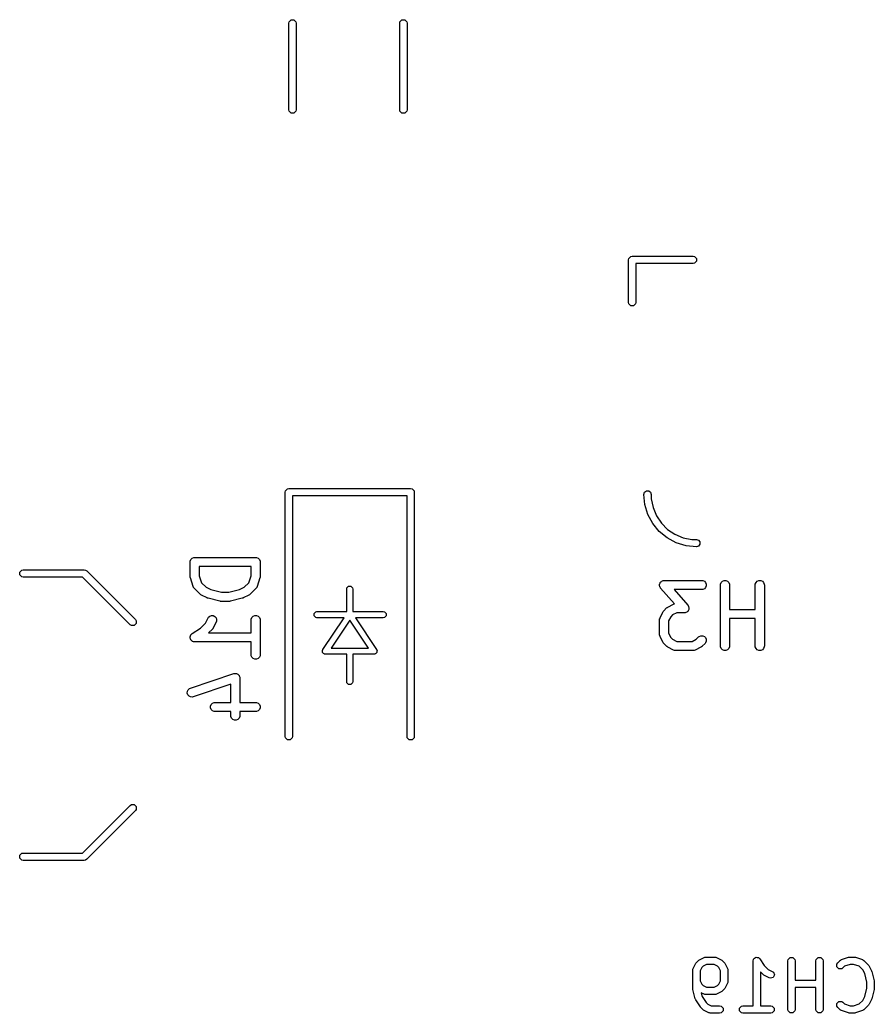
# Model space of a CAD drawing. Extents: x 104 to 228, y -134 to -58.
# Drawn here: x 149.97 to 164, y -114.54 to -98.23 of the extents above; entities that cross this region are included whole.
import ezdxf

# ---------------------------------------------------------------- set-up
doc = ezdxf.new("R2010")
doc.units = 0
doc.layers.add('BLACK', color=7, linetype='CONTINUOUS')

msp = doc.modelspace()

# ---------------------------------------------------------------- linework, layer by layer
at = {"layer": 'BLACK', "linetype": 'CONTINUOUS'}
for p, q in [((154.39, -98.288748), (154.394567, -98.265787)), ((154.39, -99.711252), (154.39, -98.288748)), ((154.394567, -98.265787), (154.427039, -98.233315)), ((154.427039, -98.233315), (154.472961, -98.233315)), ((154.472961, -98.233315), (154.505433, -98.265787)), ((154.505433, -98.265787), (154.51, -98.288748)), ((154.51, -98.288748), (154.51, -99.711252)), ((156.21, -98.288748), (156.214567, -98.265787)), ((156.21, -99.711252), (156.21, -98.288748)), ((156.214567, -98.265787), (156.247039, -98.233315)), ((156.247039, -98.233315), (156.292961, -98.233315)), ((156.292961, -98.233315), (156.325433, -98.265787)), ((156.325433, -98.265787), (156.33, -98.288748)), ((156.33, -98.288748), (156.33, -99.711252)), ((154.394567, -99.734213), (154.39, -99.711252)), ((154.427039, -99.766685), (154.394567, -99.734213)), ((154.472961, -99.766685), (154.427039, -99.766685)), ((154.505433, -99.734213), (154.472961, -99.766685)), ((154.51, -99.711252), (154.505433, -99.734213)), ((156.214567, -99.734213), (156.21, -99.711252)), ((156.247039, -99.766685), (156.214567, -99.734213)), ((156.292961, -99.766685), (156.247039, -99.766685)), ((156.325433, -99.734213), (156.292961, -99.766685)), ((156.33, -99.711252), (156.325433, -99.734213)), ((159.966, -102.175), (159.970567, -102.152039)), ((159.966, -102.875), (159.966, -102.175)), ((159.970567, -102.152039), (160.003039, -102.119567)), ((160.003039, -102.119567), (160.026, -102.115)), ((160.026, -102.115), (161.026, -102.115)), ((161.026, -102.235), (160.086, -102.235)), ((160.086, -102.235), (160.086, -102.875)), ((161.026, -102.115), (161.048961, -102.119567)), ((161.048961, -102.230433), (161.026, -102.235)), ((161.048961, -102.119567), (161.081433, -102.152039)), ((161.081433, -102.197961), (161.048961, -102.230433)), ((161.081433, -102.152039), (161.081433, -102.197961)), ((159.970567, -102.897961), (159.966, -102.875)), ((160.003039, -102.930433), (159.970567, -102.897961)), ((160.081433, -102.897961), (160.048961, -102.930433)), ((160.086, -102.875), (160.081433, -102.897961)), ((160.048961, -102.930433), (160.003039, -102.930433)), ((154.33, -105.99), (154.334567, -105.967039)), ((154.33, -110), (154.33, -105.99)), ((154.334567, -105.967039), (154.367039, -105.934567)), ((154.367039, -105.934567), (154.39, -105.93)), ((154.39, -105.93), (156.39, -105.93)), ((156.39, -105.93), (156.412961, -105.934567)), ((156.412961, -105.934567), (156.445433, -105.967039)), ((156.445433, -105.967039), (156.45, -105.99)), ((156.45, -105.99), (156.45, -110)), ((160.22, -106.025), (160.231459, -105.989733)), ((160.231459, -105.989733), (160.261459, -105.967937)), ((160.261459, -105.967937), (160.298541, -105.967937)), ((160.298541, -105.967937), (160.328541, -105.989733)), ((160.328541, -105.989733), (160.34, -106.025)), ((156.33, -106.05), (154.45, -106.05)), ((154.45, -106.05), (154.45, -110)), ((156.33, -110), (156.33, -106.05)), ((160.236525, -106.192778), (160.22, -106.025)), ((160.34, -106.025), (160.34, -106.097884)), ((160.34, -106.097884), (160.368437, -106.24085)), ((160.285464, -106.354108), (160.236525, -106.192778)), ((160.368437, -106.24085), (160.42422, -106.375522)), ((160.364936, -106.50279), (160.285464, -106.354108)), ((160.471888, -106.633112), (160.364936, -106.50279)), ((160.42422, -106.375522), (160.505204, -106.496723)), ((160.505204, -106.496723), (160.608277, -106.599796)), ((160.60221, -106.740064), (160.471888, -106.633112)), ((160.608277, -106.599796), (160.729478, -106.68078)), ((160.750892, -106.819536), (160.60221, -106.740064)), ((160.729478, -106.68078), (160.86415, -106.736563)), ((160.912222, -106.868475), (160.750892, -106.819536)), ((160.86415, -106.736563), (161.007116, -106.765)), ((161.007116, -106.765), (161.08, -106.765)), ((161.08, -106.765), (161.115267, -106.776459)), ((161.115267, -106.776459), (161.137063, -106.806459)), ((161.137063, -106.806459), (161.137063, -106.843541)), ((161.08, -106.885), (160.912222, -106.868475)), ((161.115267, -106.873541), (161.08, -106.885)), ((161.137063, -106.843541), (161.115267, -106.873541)), ((152.769819, -107.135714), (152.77126, -107.121082)), ((152.769819, -107.373809), (152.769819, -107.135714)), ((152.77126, -107.121082), (152.782459, -107.094046)), ((152.782459, -107.094046), (152.803151, -107.073354)), ((152.803151, -107.073354), (152.830187, -107.062155)), ((152.830187, -107.062155), (152.844819, -107.060714)), ((152.844819, -107.060714), (153.844819, -107.060714)), ((153.844819, -107.060714), (153.859451, -107.062155)), ((153.859451, -107.062155), (153.886487, -107.073354)), ((153.886487, -107.073354), (153.907179, -107.094046)), ((153.907179, -107.094046), (153.918378, -107.121082)), ((153.918378, -107.121082), (153.919819, -107.135714)), ((153.919819, -107.135714), (153.919819, -107.373809)), ((149.974567, -107.302039), (150.007039, -107.269567)), ((149.974567, -107.347961), (149.974567, -107.302039)), ((150.007039, -107.269567), (150.03, -107.265)), ((150.03, -107.265), (151.03, -107.265)), ((151.03, -107.265), (151.052961, -107.269567)), ((151.052961, -107.269567), (151.072426, -107.282574)), ((151.072426, -107.282574), (151.872427, -108.082574)), ((153.769819, -107.210714), (152.919819, -107.210714)), ((152.919819, -107.210714), (152.919819, -107.361638)), ((153.769819, -107.361639), (153.769819, -107.210714)), ((150.007039, -107.380433), (149.974567, -107.347961)), ((150.03, -107.385), (150.007039, -107.380433)), ((151.005148, -107.385), (150.03, -107.385)), ((151.787574, -108.167427), (151.005148, -107.385)), ((152.770548, -107.381214), (152.769819, -107.373809)), ((152.770408, -107.383189), (152.770548, -107.381214)), ((152.770998, -107.385786), (152.770408, -107.383189)), ((152.77126, -107.388441), (152.770998, -107.385786)), ((152.772018, -107.390272), (152.77126, -107.388441)), ((152.773668, -107.397526), (152.772018, -107.390272)), ((152.821287, -107.540383), (152.773668, -107.397526)), ((152.919819, -107.361638), (152.95799, -107.476152)), ((152.95799, -107.476152), (153.032103, -107.550265)), ((153.657534, -107.550264), (153.731648, -107.476151)), ((153.731648, -107.476151), (153.769819, -107.361639)), ((153.91597, -107.397527), (153.868351, -107.540383)), ((153.917619, -107.390271), (153.91597, -107.397527)), ((153.918378, -107.388441), (153.917619, -107.390271)), ((153.918639, -107.385787), (153.918378, -107.388441)), ((153.91923, -107.38319), (153.918639, -107.385787)), ((153.919819, -107.373809), (153.919089, -107.381215)), ((153.919089, -107.381215), (153.91923, -107.38319)), ((160.478053, -107.495327), (160.483455, -107.484401)), ((160.483455, -107.484401), (160.488116, -107.473151)), ((160.488116, -107.473151), (160.489902, -107.471364)), ((160.489902, -107.471364), (160.491025, -107.469095)), ((160.491025, -107.469095), (160.500197, -107.461069)), ((160.500197, -107.461069), (160.508808, -107.452459)), ((160.508808, -107.452459), (160.511144, -107.45149)), ((160.511144, -107.45149), (160.513049, -107.449825)), ((160.513049, -107.449825), (160.524586, -107.445923)), ((160.524586, -107.445923), (160.535844, -107.44126)), ((160.535844, -107.44126), (160.539414, -107.440908)), ((160.539414, -107.440908), (160.54077, -107.44045)), ((160.54077, -107.44045), (160.542737, -107.440581)), ((160.542737, -107.440581), (160.550476, -107.439819)), ((160.550476, -107.439819), (161.169523, -107.439819)), ((161.169523, -107.439819), (161.184155, -107.44126)), ((161.184155, -107.44126), (161.211191, -107.452459)), ((161.211191, -107.452459), (161.231883, -107.473151)), ((161.231883, -107.473151), (161.243082, -107.500187)), ((161.476917, -107.500187), (161.488116, -107.473151)), ((161.488116, -107.473151), (161.508808, -107.452459)), ((161.508808, -107.452459), (161.535844, -107.44126)), ((161.535844, -107.44126), (161.565108, -107.44126)), ((161.565108, -107.44126), (161.592144, -107.452459)), ((161.592144, -107.452459), (161.612836, -107.473151)), ((161.612836, -107.473151), (161.624035, -107.500187)), ((162.048345, -107.500187), (162.059544, -107.473151)), ((162.059544, -107.473151), (162.080236, -107.452459)), ((162.080236, -107.452459), (162.107272, -107.44126)), ((162.107272, -107.44126), (162.136536, -107.44126)), ((162.136536, -107.44126), (162.163572, -107.452459)), ((162.163572, -107.452459), (162.184264, -107.473151)), ((162.184264, -107.473151), (162.195463, -107.500187)), ((152.827281, -107.553808), (152.821287, -107.540383)), ((152.829046, -107.555843), (152.827281, -107.553808)), ((152.830078, -107.558334), (152.829046, -107.555843)), ((152.839405, -107.569699), (152.830078, -107.558334)), ((152.934643, -107.664937), (152.839405, -107.569699)), ((153.032103, -107.550265), (153.10909, -107.588758)), ((153.10909, -107.588758), (153.282624, -107.632142)), ((153.282624, -107.632142), (153.407013, -107.632142)), ((153.407013, -107.632142), (153.580547, -107.588758)), ((153.580547, -107.588758), (153.657534, -107.550264)), ((153.850233, -107.569699), (153.754994, -107.664937)), ((153.859561, -107.558334), (153.850233, -107.569699)), ((153.860592, -107.555843), (153.859561, -107.558334)), ((153.862357, -107.553809), (153.860592, -107.555843)), ((153.868351, -107.540383), (153.862357, -107.553809)), ((155.34, -107.58), (155.343806, -107.560866)), ((155.34, -107.95), (155.34, -107.58)), ((155.343806, -107.560866), (155.370866, -107.533806)), ((155.370866, -107.533806), (155.409134, -107.533806)), ((155.409134, -107.533806), (155.436194, -107.560866)), ((155.436194, -107.560866), (155.44, -107.58)), ((155.44, -107.58), (155.44, -107.95)), ((160.476107, -107.524525), (160.476917, -107.512371)), ((160.476917, -107.52692), (160.476107, -107.524525)), ((160.476917, -107.500187), (160.477884, -107.49785)), ((160.476917, -107.512371), (160.476917, -107.500187)), ((160.476917, -107.529451), (160.476917, -107.52692)), ((160.48158, -107.540708), (160.476917, -107.529451)), ((160.477884, -107.49785), (160.478053, -107.495327)), ((160.485482, -107.552246), (160.48158, -107.540708)), ((160.487567, -107.555163), (160.485482, -107.552246)), ((160.488116, -107.556487), (160.487567, -107.555163)), ((160.489511, -107.557882), (160.488116, -107.556487)), ((160.494033, -107.564207), (160.489511, -107.557882)), ((160.720928, -107.823515), (160.494033, -107.564207)), ((161.169523, -107.589819), (160.715758, -107.589819)), ((160.715758, -107.589819), (160.940252, -107.846383)), ((161.184155, -107.588378), (161.169523, -107.589819)), ((161.211191, -107.577179), (161.184155, -107.588378)), ((161.231883, -107.556487), (161.211191, -107.577179)), ((161.243082, -107.529451), (161.231883, -107.556487)), ((161.243082, -107.500187), (161.243082, -107.529451)), ((161.475476, -107.514819), (161.476917, -107.500187)), ((161.475476, -108.514819), (161.475476, -107.514819)), ((161.624035, -107.500187), (161.625476, -107.514819)), ((161.625476, -107.514819), (161.625476, -107.916009)), ((162.046904, -107.514819), (162.048345, -107.500187)), ((162.046904, -107.916009), (162.046904, -107.514819)), ((162.195463, -107.500187), (162.196904, -107.514819)), ((162.196904, -107.514819), (162.196904, -108.514819)), ((152.940393, -107.669657), (152.934643, -107.664937)), ((152.941692, -107.671154), (152.940393, -107.669657)), ((152.943946, -107.672573), (152.941692, -107.671154)), ((152.946008, -107.674265), (152.943946, -107.672573)), ((152.94784, -107.675023), (152.946008, -107.674265)), ((152.954135, -107.678986), (152.94784, -107.675023)), ((153.049373, -107.726605), (152.954135, -107.678986)), ((153.050442, -107.727014), (153.049373, -107.726605)), ((153.050878, -107.727337), (153.050442, -107.727014)), ((153.057014, -107.729529), (153.050878, -107.727337)), ((153.063104, -107.73186), (153.057014, -107.729529)), ((153.063644, -107.731898), (153.063104, -107.73186)), ((153.064724, -107.732284), (153.063644, -107.731898)), ((153.2552, -107.779903), (153.064724, -107.732284)), ((153.257736, -107.780278), (153.2552, -107.779903)), ((153.258758, -107.780701), (153.257736, -107.780278)), ((153.26427, -107.781243), (153.258758, -107.780701)), ((153.269744, -107.782053), (153.26427, -107.781243)), ((153.270836, -107.78189), (153.269744, -107.782053)), ((153.27339, -107.782142), (153.270836, -107.78189)), ((153.416247, -107.782142), (153.27339, -107.782142)), ((153.4188, -107.78189), (153.416247, -107.782142)), ((153.419893, -107.782053), (153.4188, -107.78189)), ((153.425366, -107.781243), (153.419893, -107.782053)), ((153.430879, -107.780701), (153.425366, -107.781243)), ((153.4319, -107.780278), (153.430879, -107.780701)), ((153.434437, -107.779903), (153.4319, -107.780278)), ((153.624913, -107.732284), (153.434437, -107.779903)), ((153.625992, -107.731898), (153.624913, -107.732284)), ((153.626532, -107.73186), (153.625992, -107.731898)), ((153.632613, -107.729532), (153.626532, -107.73186)), ((153.638759, -107.727337), (153.632613, -107.729532)), ((153.639194, -107.727014), (153.638759, -107.727337)), ((153.640264, -107.726605), (153.639194, -107.727014)), ((153.735502, -107.678986), (153.640264, -107.726605)), ((153.741798, -107.675022), (153.735502, -107.678986)), ((153.743628, -107.674265), (153.741798, -107.675022)), ((153.745686, -107.672575), (153.743628, -107.674265)), ((153.747945, -107.671154), (153.745686, -107.672575)), ((153.749244, -107.669655), (153.747945, -107.671154)), ((153.754994, -107.664937), (153.749244, -107.669655)), ((154.803806, -107.980866), (154.830866, -107.953806)), ((154.830866, -107.953806), (154.85, -107.95)), ((154.85, -107.95), (155.34, -107.95)), ((155.44, -107.95), (155.94, -107.95)), ((155.94, -107.95), (155.959134, -107.953806)), ((155.959134, -107.953806), (155.986194, -107.980866)), ((160.483394, -108.052706), (160.531013, -107.957468)), ((160.531013, -107.957468), (160.534977, -107.951168)), ((160.534977, -107.951168), (160.535735, -107.949341)), ((160.535735, -107.949341), (160.537423, -107.947284)), ((160.537423, -107.947284), (160.538845, -107.945025)), ((160.538845, -107.945025), (160.540343, -107.943725)), ((160.540343, -107.943725), (160.545062, -107.937976)), ((160.545062, -107.937976), (160.592681, -107.890357)), ((160.592681, -107.890357), (160.59843, -107.885638)), ((160.59843, -107.885638), (160.59973, -107.88414)), ((160.59973, -107.88414), (160.601989, -107.882718)), ((160.601989, -107.882718), (160.604046, -107.88103)), ((160.604046, -107.88103), (160.605873, -107.880272)), ((160.605873, -107.880272), (160.612173, -107.876308)), ((160.612173, -107.876308), (160.707411, -107.828689)), ((160.758657, -107.970771), (160.690141, -108.005029)), ((160.707411, -107.828689), (160.720928, -107.823515)), ((160.883809, -107.970771), (160.758657, -107.970771)), ((160.891547, -107.970008), (160.883809, -107.970771)), ((160.893515, -107.97014), (160.891547, -107.970008)), ((160.89487, -107.969681), (160.893515, -107.97014)), ((160.898441, -107.96933), (160.89487, -107.969681)), ((160.909698, -107.964666), (160.898441, -107.96933)), ((160.921236, -107.960765), (160.909698, -107.964666)), ((160.92314, -107.959099), (160.921236, -107.960765)), ((160.925477, -107.958131), (160.92314, -107.959099)), ((160.934087, -107.94952), (160.925477, -107.958131)), ((160.94326, -107.941495), (160.934087, -107.94952)), ((160.940252, -107.846383), (160.944773, -107.852707)), ((160.944382, -107.939225), (160.94326, -107.941495)), ((160.946169, -107.937439), (160.944382, -107.939225)), ((160.944773, -107.852707), (160.946169, -107.854103)), ((160.946169, -107.854103), (160.946717, -107.855426)), ((160.950829, -107.926188), (160.946169, -107.937439)), ((160.946717, -107.855426), (160.948803, -107.858344)), ((160.948803, -107.858344), (160.952704, -107.869881)), ((160.956232, -107.915263), (160.950829, -107.926188)), ((160.952704, -107.869881), (160.957368, -107.881139)), ((160.9564, -107.912739), (160.956232, -107.915263)), ((160.957368, -107.910403), (160.9564, -107.912739)), ((160.957368, -107.881139), (160.957368, -107.883669)), ((160.957368, -107.883669), (160.958178, -107.886065)), ((160.958178, -107.886065), (160.957368, -107.898218)), ((160.957368, -107.898218), (160.957368, -107.910403)), ((161.625476, -107.916009), (162.046904, -107.916009)), ((151.872427, -108.082574), (151.885433, -108.102039)), ((151.885433, -108.102039), (151.885433, -108.147961)), ((153.021275, -108.138906), (153.063451, -108.054554)), ((153.063451, -108.054554), (153.071283, -108.042111)), ((153.071283, -108.042111), (153.093391, -108.022938)), ((153.093391, -108.022938), (153.121152, -108.013684)), ((153.121152, -108.013684), (153.150342, -108.015758)), ((153.197615, -108.121636), (153.149996, -108.216874)), ((153.150342, -108.015758), (153.176517, -108.028846)), ((153.176517, -108.028846), (153.19569, -108.050953)), ((153.19569, -108.050953), (153.204944, -108.078715)), ((153.20287, -108.107905), (153.197615, -108.121636)), ((153.204944, -108.078715), (153.20287, -108.107905)), ((153.769819, -108.088095), (153.77126, -108.073463)), ((153.769819, -108.298809), (153.769819, -108.088095)), ((153.77126, -108.073463), (153.782459, -108.046427)), ((153.782459, -108.046427), (153.803151, -108.025735)), ((153.803151, -108.025735), (153.830187, -108.014536)), ((153.830187, -108.014536), (153.859451, -108.014536)), ((153.859451, -108.014536), (153.886487, -108.025735)), ((153.886487, -108.025735), (153.907179, -108.046427)), ((153.907179, -108.046427), (153.918378, -108.073463)), ((153.918378, -108.073463), (153.919819, -108.088095)), ((153.919819, -108.088095), (153.919819, -108.659523)), ((154.803806, -108.019134), (154.803806, -107.980866)), ((154.830866, -108.046194), (154.803806, -108.019134)), ((154.85, -108.05), (154.830866, -108.046194)), ((155.296574, -108.05), (154.85, -108.05)), ((154.948397, -108.572265), (155.296574, -108.05)), ((155.389999, -108.090138), (155.083426, -108.55)), ((155.696574, -108.55), (155.389999, -108.090138)), ((155.94, -108.05), (155.483426, -108.05)), ((155.483426, -108.05), (155.831602, -108.572265)), ((155.959134, -108.046194), (155.94, -108.05)), ((155.986194, -108.019134), (155.959134, -108.046194)), ((155.986194, -107.980866), (155.986194, -108.019134)), ((160.475476, -108.086247), (160.476917, -108.071615)), ((160.475476, -108.324342), (160.475476, -108.086247)), ((160.476917, -108.071615), (160.477948, -108.069125)), ((160.477948, -108.069125), (160.478139, -108.066438)), ((160.478139, -108.066438), (160.483394, -108.052706)), ((160.659734, -108.035436), (160.625476, -108.103952)), ((160.625476, -108.103952), (160.625476, -108.306637)), ((160.690141, -108.005029), (160.659734, -108.035436)), ((162.046904, -108.066009), (161.625476, -108.066009)), ((161.625476, -108.066009), (161.625476, -108.514819)), ((162.046904, -108.514819), (162.046904, -108.066009)), ((151.807039, -108.180433), (151.787574, -108.167427)), ((151.852961, -108.180433), (151.807039, -108.180433)), ((151.885433, -108.147961), (151.852961, -108.180433)), ((152.803216, -108.311405), (152.939894, -108.220286)), ((152.939894, -108.220286), (153.021275, -108.138906)), ((153.135947, -108.236366), (153.073504, -108.298809)), ((153.073504, -108.298809), (153.769819, -108.298809)), ((153.140667, -108.230615), (153.135947, -108.236366)), ((153.142164, -108.229317), (153.140667, -108.230615)), ((153.143583, -108.227062), (153.142164, -108.229317)), ((153.145275, -108.225001), (153.143583, -108.227062)), ((153.146033, -108.223168), (153.145275, -108.225001)), ((153.149996, -108.216874), (153.146033, -108.223168)), ((152.769819, -108.37373), (152.77126, -108.366525)), ((152.77126, -108.381014), (152.769819, -108.37373)), ((152.77126, -108.359177), (152.774101, -108.352316)), ((152.77126, -108.366525), (152.77126, -108.359177)), ((152.77126, -108.388441), (152.77126, -108.381014)), ((152.774072, -108.395229), (152.77126, -108.388441)), ((152.775498, -108.402438), (152.774072, -108.395229)), ((152.774101, -108.352316), (152.775558, -108.345036)), ((152.779617, -108.408616), (152.775498, -108.402438)), ((152.775558, -108.345036), (152.779646, -108.33893)), ((152.782459, -108.415477), (152.779617, -108.408616)), ((152.779646, -108.33893), (152.782459, -108.332141)), ((152.782459, -108.332141), (152.787709, -108.32689)), ((152.787654, -108.420672), (152.782459, -108.415477)), ((152.791731, -108.426787), (152.787654, -108.420672)), ((152.787709, -108.32689), (152.791841, -108.320721)), ((152.7979, -108.430918), (152.791731, -108.426787)), ((152.791841, -108.320721), (152.803099, -108.3115)), ((152.803151, -108.436169), (152.7979, -108.430918)), ((152.803099, -108.3115), (152.803151, -108.311449)), ((152.803151, -108.311449), (152.803173, -108.311439)), ((152.80994, -108.438981), (152.803151, -108.436169)), ((152.803173, -108.311439), (152.803216, -108.311405)), ((152.816046, -108.44307), (152.80994, -108.438981)), ((152.823326, -108.444526), (152.816046, -108.44307)), ((152.830187, -108.447368), (152.823326, -108.444526)), ((152.844663, -108.448793), (152.830187, -108.447368)), ((152.84474, -108.448809), (152.844663, -108.448793)), ((152.844766, -108.448803), (152.84474, -108.448809)), ((152.844819, -108.448809), (152.844766, -108.448803)), ((153.769819, -108.448809), (152.844819, -108.448809)), ((153.769819, -108.659523), (153.769819, -108.448809)), ((160.476917, -108.338974), (160.475476, -108.324342)), ((160.477948, -108.341463), (160.476917, -108.338974)), ((160.478139, -108.344151), (160.477948, -108.341463)), ((160.483394, -108.357883), (160.478139, -108.344151)), ((160.531013, -108.453121), (160.483394, -108.357883)), ((160.534976, -108.459417), (160.531013, -108.453121)), ((160.535734, -108.461247), (160.534976, -108.459417)), ((160.537423, -108.463305), (160.535734, -108.461247)), ((160.538845, -108.465564), (160.537423, -108.463305)), ((160.625476, -108.306637), (160.659734, -108.375153)), ((160.659734, -108.375153), (160.690141, -108.405561)), ((160.690141, -108.405561), (160.758657, -108.439819)), ((160.758657, -108.439819), (161.008961, -108.439819)), ((161.008961, -108.439819), (161.077476, -108.405561)), ((161.077476, -108.405561), (161.116489, -108.366548)), ((161.116489, -108.366548), (161.127855, -108.35722)), ((161.127855, -108.35722), (161.154891, -108.346021)), ((161.154891, -108.346021), (161.184154, -108.346021)), ((161.184154, -108.346021), (161.21119, -108.357219)), ((161.21119, -108.357219), (161.231883, -108.377912)), ((161.231884, -108.461247), (161.222556, -108.472613)), ((161.231883, -108.377912), (161.243082, -108.404948)), ((161.243082, -108.434211), (161.231884, -108.461247)), ((161.243082, -108.404948), (161.243082, -108.434211)), ((154.940951, -108.590297), (154.943806, -108.583383)), ((154.943806, -108.604572), (154.940951, -108.590297)), ((154.943806, -108.580866), (154.945576, -108.579095)), ((154.943806, -108.583383), (154.943806, -108.580866)), ((154.943806, -108.619134), (154.943806, -108.604572)), ((154.947446, -108.622774), (154.943806, -108.619134)), ((154.945576, -108.579095), (154.948397, -108.572265)), ((154.948456, -108.627822), (154.947446, -108.622774)), ((154.960569, -108.635897), (154.948456, -108.627822)), ((155.083426, -108.55), (155.696574, -108.55)), ((155.831544, -108.627822), (155.81943, -108.635897)), ((155.832553, -108.622774), (155.831544, -108.627822)), ((155.831602, -108.572265), (155.834422, -108.579094)), ((155.836194, -108.619134), (155.832553, -108.622774)), ((155.834422, -108.579094), (155.836194, -108.580866)), ((155.836194, -108.580866), (155.836194, -108.583383)), ((155.836194, -108.583383), (155.839049, -108.590296)), ((155.839049, -108.590296), (155.836194, -108.604571)), ((155.836194, -108.604571), (155.836194, -108.619134)), ((160.540343, -108.466863), (160.538845, -108.465564)), ((160.545061, -108.472612), (160.540343, -108.466863)), ((160.59268, -108.520232), (160.545061, -108.472612)), ((160.598429, -108.52495), (160.59268, -108.520232)), ((160.59973, -108.52645), (160.598429, -108.52495)), ((160.601989, -108.527872), (160.59973, -108.52645)), ((160.604046, -108.52956), (160.601989, -108.527872)), ((160.605873, -108.530317), (160.604046, -108.52956)), ((160.612173, -108.534282), (160.605873, -108.530317)), ((160.707411, -108.581901), (160.612173, -108.534282)), ((160.721142, -108.587156), (160.707411, -108.581901)), ((160.723831, -108.587347), (160.721142, -108.587156)), ((160.72632, -108.588378), (160.723831, -108.587347)), ((160.740952, -108.589819), (160.72632, -108.588378)), ((161.026666, -108.589819), (160.740952, -108.589819)), ((161.041298, -108.588378), (161.026666, -108.589819)), ((161.043787, -108.587346), (161.041298, -108.588378)), ((161.046475, -108.587156), (161.043787, -108.587346)), ((161.060207, -108.581901), (161.046475, -108.587156)), ((161.155445, -108.534282), (161.060207, -108.581901)), ((161.161744, -108.530317), (161.155445, -108.534282)), ((161.163572, -108.52956), (161.161744, -108.530317)), ((161.165628, -108.527872), (161.163572, -108.52956)), ((161.167888, -108.52645), (161.165628, -108.527872)), ((161.169188, -108.52495), (161.167888, -108.52645)), ((161.174938, -108.520232), (161.169188, -108.52495)), ((161.222556, -108.472613), (161.174938, -108.520232)), ((161.476917, -108.529451), (161.475476, -108.514819)), ((161.488116, -108.556487), (161.476917, -108.529451)), ((161.508808, -108.577179), (161.488116, -108.556487)), ((161.535844, -108.588378), (161.508808, -108.577179)), ((161.565108, -108.588378), (161.535844, -108.588378)), ((161.592144, -108.577179), (161.565108, -108.588378)), ((161.612836, -108.556487), (161.592144, -108.577179)), ((161.624035, -108.529451), (161.612836, -108.556487)), ((161.625476, -108.514819), (161.624035, -108.529451)), ((162.048345, -108.529451), (162.046904, -108.514819)), ((162.059544, -108.556487), (162.048345, -108.529451)), ((162.080236, -108.577179), (162.059544, -108.556487)), ((162.107272, -108.588378), (162.080236, -108.577179)), ((162.136536, -108.588378), (162.107272, -108.588378)), ((162.163572, -108.577179), (162.136536, -108.588378)), ((162.184264, -108.556487), (162.163572, -108.577179)), ((162.195463, -108.529451), (162.184264, -108.556487)), ((162.196904, -108.514819), (162.195463, -108.529451)), ((153.77126, -108.674155), (153.769819, -108.659523)), ((153.782459, -108.701191), (153.77126, -108.674155)), ((153.803151, -108.721883), (153.782459, -108.701191)), ((153.830187, -108.733082), (153.803151, -108.721883)), ((153.859451, -108.733082), (153.830187, -108.733082)), ((153.886487, -108.721883), (153.859451, -108.733082)), ((153.907179, -108.701191), (153.886487, -108.721883)), ((153.918378, -108.674155), (153.907179, -108.701191)), ((153.919819, -108.659523), (153.918378, -108.674155)), ((154.970866, -108.646194), (154.960569, -108.635897)), ((154.978203, -108.647653), (154.970866, -108.646194)), ((154.980297, -108.649049), (154.978203, -108.647653)), ((154.982751, -108.648558), (154.980297, -108.649049)), ((154.99, -108.65), (154.982751, -108.648558)), ((155.34, -108.65), (154.99, -108.65)), ((155.34, -109.1), (155.34, -108.65)), ((155.79, -108.65), (155.44, -108.65)), ((155.44, -108.65), (155.44, -109.1)), ((155.797248, -108.648558), (155.79, -108.65)), ((155.799703, -108.649049), (155.797248, -108.648558)), ((155.801796, -108.647653), (155.799703, -108.649049)), ((155.809134, -108.646194), (155.801796, -108.647653)), ((155.81943, -108.635897), (155.809134, -108.646194)), ((152.773483, -109.20742), (153.487767, -108.969325)), ((153.487767, -108.969325), (153.495022, -108.967675)), ((153.495022, -108.967675), (153.496853, -108.966917)), ((153.496853, -108.966917), (153.498357, -108.966917)), ((153.498357, -108.966917), (153.502104, -108.966065)), ((153.502104, -108.966065), (153.514089, -108.966917)), ((153.514089, -108.966917), (153.526117, -108.966917)), ((153.526117, -108.966917), (153.528608, -108.967949)), ((153.528608, -108.967949), (153.531294, -108.96814)), ((153.531294, -108.96814), (153.542041, -108.973513)), ((153.542041, -108.973513), (153.553153, -108.978116)), ((153.553153, -108.978116), (153.555058, -108.980021)), ((153.555058, -108.980021), (153.557468, -108.981226)), ((153.557468, -108.981226), (153.565342, -108.990305)), ((153.565342, -108.990305), (153.573845, -108.998808)), ((153.573845, -108.998808), (153.574876, -109.001298)), ((153.574876, -109.001298), (153.576642, -109.003334)), ((153.576642, -109.003334), (153.580442, -109.014734)), ((153.580442, -109.014734), (153.585044, -109.025844)), ((153.585044, -109.025844), (153.58542, -109.02967)), ((153.58542, -109.02967), (153.585896, -109.031096)), ((153.585896, -109.031096), (153.585755, -109.03307)), ((153.585755, -109.03307), (153.586485, -109.040476)), ((153.586485, -109.040476), (153.586485, -109.441666)), ((155.343806, -109.119134), (155.34, -109.1)), ((155.44, -109.1), (155.436194, -109.119134)), ((152.722789, -109.287951), (152.724864, -109.258761)), ((152.724864, -109.258761), (152.73795, -109.232588)), ((152.73795, -109.232588), (152.760057, -109.213414)), ((152.760057, -109.213414), (152.773483, -109.20742)), ((153.436485, -109.144532), (152.820917, -109.349722)), ((153.436485, -109.441666), (153.436485, -109.144532)), ((155.370866, -109.146194), (155.343806, -109.119134)), ((155.409134, -109.146194), (155.370866, -109.146194)), ((155.436194, -109.119134), (155.409134, -109.146194)), ((152.732043, -109.315714), (152.722789, -109.287951)), ((152.751217, -109.337821), (152.732043, -109.315714)), ((152.77739, -109.350907), (152.751217, -109.337821)), ((152.80658, -109.352982), (152.77739, -109.350907)), ((152.820917, -109.349722), (152.80658, -109.352982)), ((153.136484, -109.454306), (153.16352, -109.443107)), ((153.16352, -109.443107), (153.178152, -109.441666)), ((153.178152, -109.441666), (153.436485, -109.441666)), ((153.586485, -109.441666), (153.844819, -109.441666)), ((153.844819, -109.441666), (153.859451, -109.443107)), ((153.859451, -109.443107), (153.886487, -109.454306)), ((153.104593, -109.502034), (153.115792, -109.474998)), ((153.104593, -109.531298), (153.104593, -109.502034)), ((153.115792, -109.558334), (153.104593, -109.531298)), ((153.115792, -109.474998), (153.136484, -109.454306)), ((153.136484, -109.579026), (153.115792, -109.558334)), ((153.16352, -109.590225), (153.136484, -109.579026)), ((153.178152, -109.591666), (153.16352, -109.590225)), ((153.436485, -109.591666), (153.178152, -109.591666)), ((153.436485, -109.659523), (153.436485, -109.591666)), ((153.844819, -109.591666), (153.586485, -109.591666)), ((153.586485, -109.591666), (153.586485, -109.659523)), ((153.859451, -109.590225), (153.844819, -109.591666)), ((153.886487, -109.579026), (153.859451, -109.590225)), ((153.886487, -109.454306), (153.907179, -109.474998)), ((153.907179, -109.558334), (153.886487, -109.579026)), ((153.907179, -109.474998), (153.918378, -109.502034)), ((153.918378, -109.531298), (153.907179, -109.558334)), ((153.918378, -109.502034), (153.918378, -109.531298)), ((153.437926, -109.674155), (153.436485, -109.659523)), ((153.449125, -109.701191), (153.437926, -109.674155)), ((153.469817, -109.721883), (153.449125, -109.701191)), ((153.496853, -109.733082), (153.469817, -109.721883)), ((153.526117, -109.733082), (153.496853, -109.733082)), ((153.553153, -109.721883), (153.526117, -109.733082)), ((153.573845, -109.701191), (153.553153, -109.721883)), ((153.585044, -109.674155), (153.573845, -109.701191)), ((153.586485, -109.659523), (153.585044, -109.674155)), ((154.334567, -110.022961), (154.33, -110)), ((154.367039, -110.055433), (154.334567, -110.022961)), ((154.412961, -110.055433), (154.367039, -110.055433)), ((154.445433, -110.022961), (154.412961, -110.055433)), ((154.45, -110), (154.445433, -110.022961)), ((156.334567, -110.022961), (156.33, -110)), ((156.367039, -110.055433), (156.334567, -110.022961)), ((156.412961, -110.055433), (156.367039, -110.055433)), ((156.445433, -110.022961), (156.412961, -110.055433)), ((156.45, -110), (156.445433, -110.022961)), ((151.005148, -111.915), (151.787574, -111.132573)), ((151.872427, -111.217426), (151.072426, -112.017426)), ((151.787574, -111.132573), (151.807039, -111.119567)), ((151.807039, -111.119567), (151.852961, -111.119567)), ((151.852961, -111.119567), (151.885433, -111.152039)), ((151.885433, -111.197961), (151.872427, -111.217426)), ((151.885433, -111.152039), (151.885433, -111.197961)), ((149.974567, -111.952039), (150.007039, -111.919567)), ((149.974567, -111.997961), (149.974567, -111.952039)), ((150.007039, -112.030433), (149.974567, -111.997961)), ((150.007039, -111.919567), (150.03, -111.915)), ((150.03, -112.035), (150.007039, -112.030433)), ((150.03, -111.915), (151.005148, -111.915)), ((151.03, -112.035), (150.03, -112.035)), ((151.052961, -112.030433), (151.03, -112.035)), ((151.072426, -112.017426), (151.052961, -112.030433)), ((161.077097, -113.717619), (161.115191, -113.679524)), ((161.115191, -113.679524), (161.123185, -113.674181)), ((161.123185, -113.674181), (161.130785, -113.668284)), ((161.130785, -113.668284), (161.206977, -113.630189)), ((161.206977, -113.630189), (161.209874, -113.629395)), ((161.209874, -113.629395), (161.210848, -113.628422)), ((161.210848, -113.628422), (161.220282, -113.626545)), ((161.220282, -113.626545), (161.229556, -113.624006)), ((161.229556, -113.624006), (161.230861, -113.624441)), ((161.230861, -113.624441), (161.233809, -113.623855)), ((161.233809, -113.623855), (161.38619, -113.623855)), ((161.38619, -113.623855), (161.389137, -113.624441)), ((161.389137, -113.624441), (161.390443, -113.624006)), ((161.390443, -113.624006), (161.399718, -113.626545)), ((161.399718, -113.626545), (161.409151, -113.628422)), ((161.409151, -113.628422), (161.410124, -113.629395)), ((161.410124, -113.629395), (161.413023, -113.630189)), ((161.413023, -113.630189), (161.489213, -113.668284)), ((161.489213, -113.668284), (161.496814, -113.674184)), ((161.496814, -113.674184), (161.504806, -113.679524)), ((161.504806, -113.679524), (161.542901, -113.717618)), ((162.011904, -113.683855), (162.016471, -113.660894)), ((162.011904, -114.423855), (162.011904, -113.683855)), ((162.016471, -113.660894), (162.020838, -113.656526)), ((162.020838, -113.656526), (162.02205, -113.650469)), ((162.02205, -113.650469), (162.036587, -113.640777)), ((162.036587, -113.640777), (162.048943, -113.628422)), ((162.048943, -113.628422), (162.055121, -113.628422)), ((162.055121, -113.628422), (162.06026, -113.624996)), ((162.06026, -113.624996), (162.077392, -113.628422)), ((162.077392, -113.628422), (162.094865, -113.628422)), ((162.094865, -113.628422), (162.099232, -113.632789)), ((162.099232, -113.632789), (162.10529, -113.634001)), ((162.10529, -113.634001), (162.121827, -113.650573)), ((162.121827, -113.650573), (162.194721, -113.759914)), ((162.583332, -113.683855), (162.587899, -113.660894)), ((162.583332, -114.483855), (162.583332, -113.683855)), ((162.587899, -113.660894), (162.620371, -113.628422)), ((162.620371, -113.628422), (162.666293, -113.628422)), ((162.666293, -113.628422), (162.698765, -113.660894)), ((162.698765, -113.660894), (162.703332, -113.683855)), ((162.703332, -113.683855), (162.703332, -114.004807)), ((163.040475, -113.683855), (163.045042, -113.660894)), ((163.040475, -114.004807), (163.040475, -113.683855)), ((163.045042, -113.660894), (163.077514, -113.628422)), ((163.077514, -113.628422), (163.123436, -113.628422)), ((163.123436, -113.628422), (163.155908, -113.660894)), ((163.155908, -113.660894), (163.160475, -113.683855)), ((163.160475, -113.683855), (163.160475, -114.483855)), ((163.400906, -113.717618), (163.439002, -113.679523)), ((163.439002, -113.679523), (163.4415, -113.677853)), ((163.4415, -113.677853), (163.442116, -113.676623)), ((163.442116, -113.676623), (163.450467, -113.671862)), ((163.450467, -113.671862), (163.458467, -113.666517)), ((163.458467, -113.666517), (163.459844, -113.666517)), ((163.459844, -113.666517), (163.462454, -113.665029)), ((163.462454, -113.665029), (163.576739, -113.626934)), ((163.576739, -113.626934), (163.586279, -113.625731)), ((163.586279, -113.625731), (163.595713, -113.623855)), ((163.595713, -113.623855), (163.671904, -113.623855)), ((163.671904, -113.623855), (163.681337, -113.625731)), ((163.681337, -113.625731), (163.690878, -113.626934)), ((163.690878, -113.626934), (163.805164, -113.665029)), ((163.805164, -113.665029), (163.807774, -113.666517)), ((163.807774, -113.666517), (163.809151, -113.666517)), ((163.809151, -113.666517), (163.81714, -113.671855)), ((163.81714, -113.671855), (163.825502, -113.676622)), ((163.825502, -113.676622), (163.826118, -113.677855)), ((163.826118, -113.677855), (163.828616, -113.679524)), ((163.828616, -113.679524), (163.904806, -113.755714)), ((161.021428, -113.836236), (161.022014, -113.833288)), ((161.021428, -114.140998), (161.021428, -113.836236)), ((161.021579, -113.831983), (161.024118, -113.822707)), ((161.022014, -113.833288), (161.021579, -113.831983)), ((161.024118, -113.822707), (161.025995, -113.813275)), ((161.025995, -113.813275), (161.026968, -113.812301)), ((161.026968, -113.812301), (161.027762, -113.809403)), ((161.027762, -113.809403), (161.065857, -113.733212)), ((161.065857, -113.733212), (161.071759, -113.725606)), ((161.071759, -113.725606), (161.077097, -113.717619)), ((161.168835, -113.795585), (161.141428, -113.8504)), ((161.193158, -113.771262), (161.168835, -113.795585)), ((161.247974, -113.743855), (161.193158, -113.771262)), ((161.372025, -113.743855), (161.247974, -113.743855)), ((161.42684, -113.771262), (161.372025, -113.743855)), ((161.451164, -113.795587), (161.42684, -113.771262)), ((161.478571, -113.8504), (161.451164, -113.795587)), ((161.542901, -113.717618), (161.548247, -113.725618)), ((161.548247, -113.725618), (161.55414, -113.733212)), ((161.55414, -113.733212), (161.592236, -113.809403)), ((161.592236, -113.809403), (161.593029, -113.8123)), ((161.593029, -113.8123), (161.594004, -113.813275)), ((161.594004, -113.813275), (161.59588, -113.822711)), ((161.59588, -113.822711), (161.59842, -113.831982)), ((161.59842, -113.831982), (161.597984, -113.833288)), ((161.597984, -113.833288), (161.598571, -113.836236)), ((161.598571, -113.836236), (161.598571, -114.026712)), ((162.194721, -113.759914), (162.259826, -113.825018)), ((162.259826, -113.825018), (162.327309, -113.85876)), ((163.387899, -113.737083), (163.400906, -113.717618)), ((163.387899, -113.783005), (163.387899, -113.737083)), ((163.42037, -113.815478), (163.387899, -113.783005)), ((163.466292, -113.815478), (163.42037, -113.815478)), ((163.485758, -113.802472), (163.466292, -113.815478)), ((163.513838, -113.774392), (163.485758, -113.802472)), ((163.60545, -113.743855), (163.513838, -113.774392)), ((163.662167, -113.743855), (163.60545, -113.743855)), ((163.75378, -113.774392), (163.662167, -113.743855)), ((163.813066, -113.833678), (163.75378, -113.774392)), ((163.843865, -113.895276), (163.813066, -113.833678)), ((163.904806, -113.755714), (163.910143, -113.763701)), ((163.910143, -113.763701), (163.916046, -113.771307)), ((163.916046, -113.771307), (163.954141, -113.847499)), ((163.954141, -113.847499), (163.955877, -113.853838)), ((161.141428, -113.8504), (161.141428, -114.012547)), ((161.478571, -114.012547), (161.478571, -113.8504)), ((162.181859, -113.916757), (162.131904, -113.866802)), ((162.131904, -113.866802), (162.131904, -114.423855)), ((162.189846, -113.922094), (162.181859, -113.916757)), ((162.197452, -113.927997), (162.189846, -113.922094)), ((162.273644, -113.966092), (162.197452, -113.927997)), ((162.296223, -113.972275), (162.273644, -113.966092)), ((162.339789, -113.957753), (162.296223, -113.972275)), ((162.327309, -113.85876), (162.345803, -113.873113)), ((162.360325, -113.916679), (162.339789, -113.957753)), ((162.345803, -113.873113), (162.360325, -113.916679)), ((162.703332, -114.004807), (163.040475, -114.004807)), ((163.878571, -114.034096), (163.843865, -113.895276)), ((163.955877, -113.853838), (163.958683, -113.859779)), ((163.958683, -113.859779), (163.99678, -114.01216)), ((161.022861, -114.148205), (161.021428, -114.140998)), ((161.023219, -114.15555), (161.022861, -114.148205)), ((161.061315, -114.307931), (161.023219, -114.15555)), ((161.141428, -114.012547), (161.168835, -114.067361)), ((161.168835, -114.067361), (161.193159, -114.091686)), ((161.193159, -114.091686), (161.247974, -114.119093)), ((161.247974, -114.119093), (161.372025, -114.119093)), ((161.372025, -114.119093), (161.426838, -114.091686)), ((161.426838, -114.091686), (161.451164, -114.067359)), ((161.451164, -114.067359), (161.478571, -114.012547)), ((161.542902, -114.145328), (161.504807, -114.183424)), ((161.548246, -114.137328), (161.542902, -114.145328)), ((161.55414, -114.129735), (161.548246, -114.137328)), ((161.592236, -114.053546), (161.55414, -114.129735)), ((161.593029, -114.050647), (161.592236, -114.053546)), ((161.594004, -114.049673), (161.593029, -114.050647)), ((161.59588, -114.040238), (161.594004, -114.049673)), ((161.59842, -114.030966), (161.59588, -114.040238)), ((161.598571, -114.026712), (161.597984, -114.029659)), ((161.597984, -114.029659), (161.59842, -114.030966)), ((163.040475, -114.124807), (162.703332, -114.124807)), ((162.703332, -114.124807), (162.703332, -114.483855)), ((163.040475, -114.483855), (163.040475, -114.124807)), ((163.843865, -114.272432), (163.878571, -114.133613)), ((163.878571, -114.133613), (163.878571, -114.034096)), ((163.99678, -114.15555), (163.958683, -114.307931)), ((163.99678, -114.01216), (163.997137, -114.019504)), ((163.997137, -114.148205), (163.99678, -114.15555)), ((163.997137, -114.019504), (163.998571, -114.026712)), ((163.998571, -114.140998), (163.997137, -114.148205)), ((163.998571, -114.026712), (163.998571, -114.140998)), ((161.065685, -114.317183), (161.061315, -114.307931)), ((161.0696, -114.326661), (161.065685, -114.317183)), ((161.14579, -114.440946), (161.0696, -114.326661)), ((161.206977, -114.232759), (161.160392, -114.209467)), ((161.160392, -114.209467), (161.175211, -114.268745)), ((161.175211, -114.268745), (161.242342, -114.369441)), ((161.209874, -114.233552), (161.206977, -114.232759)), ((161.210848, -114.234526), (161.209874, -114.233552)), ((161.220282, -114.236402), (161.210848, -114.234526)), ((161.229556, -114.238942), (161.220282, -114.236402)), ((161.230861, -114.238506), (161.229556, -114.238942)), ((161.233809, -114.239093), (161.230861, -114.238506)), ((161.38619, -114.239093), (161.233809, -114.239093)), ((161.389137, -114.238506), (161.38619, -114.239093)), ((161.390443, -114.238942), (161.389137, -114.238506)), ((161.399718, -114.236402), (161.390443, -114.238942)), ((161.409151, -114.234526), (161.399718, -114.236402)), ((161.410124, -114.233552), (161.409151, -114.234526)), ((161.413023, -114.232759), (161.410124, -114.233552)), ((161.489213, -114.194664), (161.413023, -114.232759)), ((161.496808, -114.188768), (161.489213, -114.194664)), ((161.504807, -114.183424), (161.496808, -114.188768)), ((163.753778, -114.393318), (163.813067, -114.33403)), ((163.813067, -114.33403), (163.843865, -114.272432)), ((163.954141, -114.320212), (163.916046, -114.396402)), ((163.955877, -114.31387), (163.954141, -114.320212)), ((163.958683, -114.307931), (163.955877, -114.31387)), ((161.149987, -114.445152), (161.14579, -114.440946)), ((161.153287, -114.45009), (161.149987, -114.445152)), ((161.191383, -114.488186), (161.153287, -114.45009)), ((161.199374, -114.493525), (161.191383, -114.488186)), ((161.206976, -114.499426), (161.199374, -114.493525)), ((161.283166, -114.537521), (161.206976, -114.499426)), ((161.242342, -114.369441), (161.269348, -114.396447)), ((161.269348, -114.396447), (161.324164, -114.423855)), ((161.324164, -114.423855), (161.46238, -114.423855)), ((161.46238, -114.423855), (161.485341, -114.428422)), ((161.485341, -114.428422), (161.517813, -114.460894)), ((161.517813, -114.460894), (161.517813, -114.506816)), ((161.7879, -114.460894), (161.820372, -114.428422)), ((161.7879, -114.506816), (161.7879, -114.460894)), ((161.820372, -114.428422), (161.843333, -114.423855)), ((161.843333, -114.423855), (162.011904, -114.423855)), ((162.131904, -114.423855), (162.300476, -114.423855)), ((162.300476, -114.423855), (162.323437, -114.428422)), ((162.323437, -114.428422), (162.355909, -114.460894)), ((162.355909, -114.460894), (162.355909, -114.506816)), ((162.587899, -114.506816), (162.583332, -114.483855)), ((162.703332, -114.483855), (162.698765, -114.506816)), ((163.045042, -114.506816), (163.040475, -114.483855)), ((163.160475, -114.483855), (163.155908, -114.506816)), ((163.387899, -114.384703), (163.420371, -114.352231)), ((163.387899, -114.430625), (163.387899, -114.384703)), ((163.400906, -114.45009), (163.387899, -114.430625)), ((163.439002, -114.488186), (163.400906, -114.45009)), ((163.420371, -114.352231), (163.466293, -114.352231)), ((163.4415, -114.489855), (163.439002, -114.488186)), ((163.442116, -114.491087), (163.4415, -114.489855)), ((163.450471, -114.49585), (163.442116, -114.491087)), ((163.458467, -114.501193), (163.450471, -114.49585)), ((163.466293, -114.352231), (163.485758, -114.365238)), ((163.485758, -114.365238), (163.513837, -114.393317)), ((163.513837, -114.393317), (163.60545, -114.423855)), ((163.60545, -114.423855), (163.662167, -114.423855)), ((163.662167, -114.423855), (163.753778, -114.393318)), ((163.817147, -114.49585), (163.809152, -114.501193)), ((163.825502, -114.491088), (163.817147, -114.49585)), ((163.826118, -114.489855), (163.825502, -114.491088)), ((163.828617, -114.488186), (163.826118, -114.489855)), ((163.904807, -114.411995), (163.828617, -114.488186)), ((163.91015, -114.403998), (163.904807, -114.411995)), ((163.916046, -114.396402), (163.91015, -114.403998)), ((161.286064, -114.538314), (161.283166, -114.537521)), ((161.287038, -114.539288), (161.286064, -114.538314)), ((161.29647, -114.541164), (161.287038, -114.539288)), ((161.305746, -114.543704), (161.29647, -114.541164)), ((161.307051, -114.543268), (161.305746, -114.543704)), ((161.309999, -114.543855), (161.307051, -114.543268)), ((161.46238, -114.543855), (161.309999, -114.543855)), ((161.485341, -114.539288), (161.46238, -114.543855)), ((161.517813, -114.506816), (161.485341, -114.539288)), ((161.820372, -114.539288), (161.7879, -114.506816)), ((161.843333, -114.543855), (161.820372, -114.539288)), ((162.300476, -114.543855), (161.843333, -114.543855)), ((162.323437, -114.539288), (162.300476, -114.543855)), ((162.355909, -114.506816), (162.323437, -114.539288)), ((162.620371, -114.539288), (162.587899, -114.506816)), ((162.666293, -114.539288), (162.620371, -114.539288)), ((162.698765, -114.506816), (162.666293, -114.539288)), ((163.077514, -114.539288), (163.045042, -114.506816)), ((163.123436, -114.539288), (163.077514, -114.539288)), ((163.155908, -114.506816), (163.123436, -114.539288)), ((163.459844, -114.501193), (163.458467, -114.501193)), ((163.462454, -114.502681), (163.459844, -114.501193)), ((163.576739, -114.540776), (163.462454, -114.502681)), ((163.586279, -114.541978), (163.576739, -114.540776)), ((163.595713, -114.543855), (163.586279, -114.541978)), ((163.671904, -114.543855), (163.595713, -114.543855)), ((163.681337, -114.541978), (163.671904, -114.543855)), ((163.690878, -114.540776), (163.681337, -114.541978)), ((163.805164, -114.502681), (163.690878, -114.540776)), ((163.807774, -114.501193), (163.805164, -114.502681)), ((163.809152, -114.501193), (163.807774, -114.501193))]:
    msp.add_line(p, q, dxfattribs=at)

doc.saveas('drawing.dxf')
